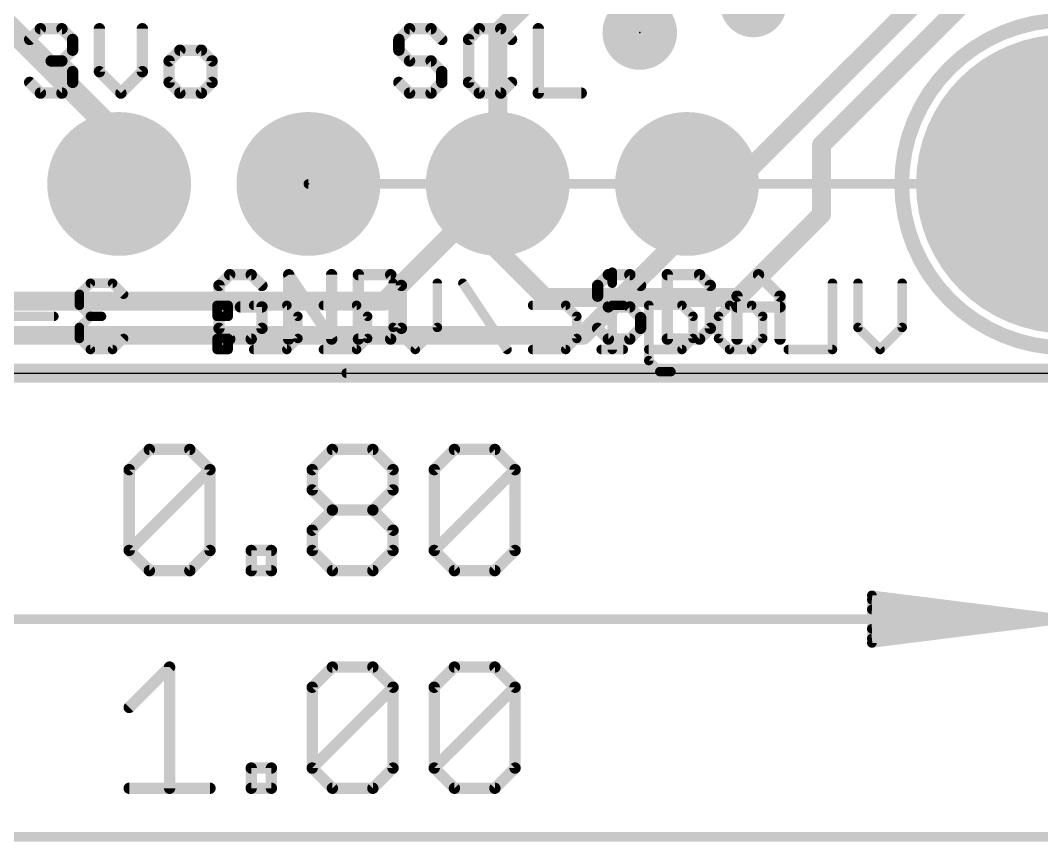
# Model space of a CAD drawing. Extents: x -0.1 to 34.1, y -8.2 to 23.
# Drawn here: x 8.84 to 22.54, y -6.29 to 4.74 of the extents above; entities that cross this region are included whole.
import ezdxf

# ---------------------------------------------------------------- set-up
doc = ezdxf.new("R2010")
doc.units = 0
for name, color, linetype in [('1', 12, 'CONTINUOUS'), ('16', 5, 'CONTINUOUS'), ('17', 110, 'CONTINUOUS'), ('18', 110, 'CONTINUOUS'), ('20', 53, 'CONTINUOUS'), ('21', 40, 'CONTINUOUS'), ('22', 6, 'CONTINUOUS'), ('23', 40, 'CONTINUOUS'), ('47', 253, 'CONTINUOUS')]:
    doc.layers.add(name, color=color, linetype=linetype)

# ---------------------------------------------------------------- blocks, each defined once
blk = doc.blocks.new('PIE')
at = {"const_width": 0.5}
blk.add_lwpolyline([(0, -0.25, 1), (0, 0.25, 1), (0, -0.25)], format="xyb", dxfattribs=at)
blk = doc.blocks.new('ROUNDP')
at = {"const_width": 0.5}
blk.add_lwpolyline([(0, -0.25, 1), (0, 0.25, 1), (0, -0.25)], format="xyb", dxfattribs=at)
blk = doc.blocks.new('ROUNDV')
at = {"const_width": 0.5}
blk.add_lwpolyline([(0, -0.25, 1), (0, 0.25, 1), (0, -0.25)], format="xyb", dxfattribs=at)

msp = doc.modelspace()

# ---------------------------------------------------------------- linework, layer by layer
at = {"layer": '1'}
for points, const_width in [([(15.24, 4.572), (16.522, 5.854)], 0.254), ([(21.717, 5.842), (18.415, 2.54)], 0.254), ([(22.3012, 5.7796), (19.5834, 3.0618)], 0.254), ([(10.16, 3.175), (8.321, 5.014)], 0.3048), ([(15.24, 2.54), (15.24, 4.572)], 0.254), ([(10.16, 2.54), (10.16, 3.175)], 0.3048), ([(10.16, 2.54), (10.729, 3.109)], 0.254), ([(19.5834, 3.0618), (19.5834, 2.1304)], 0.254), ([(10.16, 2.54), (9.7489, 2.54)], 0.254), ([(15.24, 1.651), (15.24, 2.54)], 0.254), ([(18.415, 2.54), (17.78, 2.54)], 0.254), ([(19.5834, 2.1304), (18.469, 1.016)], 0.254), ([(15.875, 1.016), (15.24, 1.651)], 0.254), ([(18.469, 1.016), (15.875, 1.016)], 0.254), ([(25.4, 0), (0, 0)], 0.254)]:
    msp.add_lwpolyline(points, dxfattribs=dict(at, const_width=const_width))
for points, const_width in [([(15.3035, 4.572, 1), (15.1765, 4.572)], 0.127), ([(15.1951, 4.6169, 1), (15.2849, 4.5271)], 0.127), ([(10.2362, 3.175, 1), (10.0838, 3.175)], 0.1524), ([(10.1061, 3.1211, 1), (10.2139, 3.2289)], 0.1524), ([(10.7739, 3.0641, 1), (10.6841, 3.1539)], 0.127), ([(19.6469, 3.0618, 1), (19.5199, 3.0618)], 0.127), ([(19.5385, 3.1067, 1), (19.6283, 3.0169)], 0.127), ([(9.7489, 2.6035, 1), (9.7489, 2.4765)], 0.127), ([(10.0838, 2.54, 1), (10.2362, 2.54)], 0.1524), ([(10.1151, 2.5849, 1), (10.2049, 2.4951)], 0.127), ([(10.16, 2.4765, 1), (10.16, 2.6035)], 0.127), ([(15.3035, 2.54, 1), (15.1765, 2.54)], 0.127), ([(15.1765, 2.54, 1), (15.3035, 2.54)], 0.127), ([(17.78, 2.6035, 1), (17.78, 2.4765)], 0.127), ([(18.3701, 2.5849, 1), (18.4599, 2.4951)], 0.127), ([(18.415, 2.4765, 1), (18.415, 2.6035)], 0.127), ([(19.5199, 2.1304, 1), (19.6469, 2.1304)], 0.127), ([(19.6283, 2.0855, 1), (19.5385, 2.1753)], 0.127), ([(15.2849, 1.6959, 1), (15.1951, 1.6061)], 0.127), ([(15.1765, 1.651, 1), (15.3035, 1.651)], 0.127), ([(15.875, 1.0795, 1), (15.875, 0.9525)], 0.127), ([(15.8301, 0.9711, 1), (15.9199, 1.0609)], 0.127), ([(18.4241, 1.0609, 1), (18.5139, 0.9711)], 0.127), ([(18.469, 0.9525, 1), (18.469, 1.0795)], 0.127)]:
    msp.add_lwpolyline(points, format="xyb", dxfattribs=dict(at, const_width=const_width))
at = {"layer": '16', "const_width": 0.254}
for points in [[(13.716, 0.9652), (15.24, 2.4892)], [(15.24, 2.4892), (15.24, 2.54)], [(17.78, 1.905), (17.78, 2.54)], [(16.383, 0.508), (17.78, 1.905)], [(6.223, 0.9652), (13.716, 0.9652)], [(5.969, 0.508), (16.383, 0.508)], [(25.4, 0), (0, 0)]]:
    msp.add_lwpolyline(points, dxfattribs=at)
at = {"layer": '16', "const_width": 0.127}
for points in [[(15.3035, 2.54, 1), (15.1765, 2.54)], [(15.2849, 2.4443, 1), (15.1951, 2.5341)], [(17.8435, 2.54, 1), (17.7165, 2.54)], [(15.1765, 2.4892, 1), (15.3035, 2.4892)], [(17.7165, 1.905, 1), (17.8435, 1.905)], [(17.8249, 1.8601, 1), (17.7351, 1.9499)], [(13.6711, 1.0101, 1), (13.7609, 0.9203)], [(13.716, 0.9017, 1), (13.716, 1.0287)], [(16.3381, 0.5529, 1), (16.4279, 0.4631)], [(16.383, 0.4445, 1), (16.383, 0.5715)]]:
    msp.add_lwpolyline(points, format="xyb", dxfattribs=at)
at = {"layer": '20'}
msp.add_line((2.54, 0), (22.86, 0), dxfattribs=at)
at = {"layer": '21'}
for points, const_width in [([(22.86, 0.34, 1), (22.86, 4.74, 1), (22.86, 0.34)], 0.2), ([(9.104, 4.6616, 1), (9.104, 4.5854)], 0.0762), ([(9.1309, 4.5966, 1), (9.077, 4.6505)], 0.0762), ([(9.419, 4.6505, 1), (9.3651, 4.5966)], 0.0762), ([(9.3921, 4.5854, 1), (9.3921, 4.6616)], 0.0762), ([(9.9335, 4.6235, 1), (9.8573, 4.6235)], 0.0762), ([(10.5098, 4.6235, 1), (10.4336, 4.6235)], 0.0762), ([(14.057, 4.6616, 1), (14.057, 4.5854)], 0.0762), ([(14.0839, 4.5966, 1), (14.03, 4.6505)], 0.0762), ([(14.372, 4.6505, 1), (14.3181, 4.5966)], 0.0762), ([(14.3451, 4.5854, 1), (14.3451, 4.6616)], 0.0762), ([(14.9925, 4.6616, 1), (14.9925, 4.5854)], 0.0762), ([(15.0194, 4.5966, 1), (14.9656, 4.6505)], 0.0762), ([(15.3076, 4.6505, 1), (15.2537, 4.5966)], 0.0762), ([(15.2806, 4.5854, 1), (15.2806, 4.6616)], 0.0762), ([(15.8221, 4.6235, 1), (15.7459, 4.6235)], 0.0762), ([(8.933, 4.5064, 1), (8.9869, 4.4525)], 0.0762), ([(9.5742, 4.4795, 1), (9.498, 4.4795)], 0.0762), ([(9.5092, 4.4525, 1), (9.5631, 4.5064)], 0.0762), ([(13.951, 4.4795, 1), (13.8748, 4.4795)], 0.0762), ([(13.886, 4.5064, 1), (13.9399, 4.4525)], 0.0762), ([(14.4622, 4.4525, 1), (14.5161, 4.5064)], 0.0762), ([(14.8865, 4.4795, 1), (14.8103, 4.4795)], 0.0762), ([(14.8215, 4.5064, 1), (14.8754, 4.4525)], 0.0762), ([(15.3977, 4.4525, 1), (15.4516, 4.5064)], 0.0762), ([(9.5631, 4.3085, 1), (9.5092, 4.3624)], 0.0762), ([(10.975, 4.3735, 1), (10.975, 4.2973)], 0.0762), ([(11.002, 4.3085, 1), (10.9481, 4.3624)], 0.0762), ([(11.2901, 4.3624, 1), (11.2362, 4.3085)], 0.0762), ([(11.2631, 4.2973, 1), (11.2631, 4.3735)], 0.0762), ([(13.9399, 4.3624, 1), (13.886, 4.3085)], 0.0762), ([(9.248, 4.2295, 1), (9.248, 4.1533)], 0.0762), ([(9.419, 4.2183, 1), (9.3651, 4.1644)], 0.0762), ([(9.3651, 4.2183, 1), (9.419, 4.1644)], 0.0762), ([(9.3921, 4.1533, 1), (9.3921, 4.2295)], 0.0762), ([(9.498, 4.3354, 1), (9.5742, 4.3354)], 0.0762), ([(10.804, 4.2183, 1), (10.8579, 4.1644)], 0.0762), ([(10.8691, 4.1914, 1), (10.7929, 4.1914)], 0.0762), ([(11.4453, 4.1914, 1), (11.3691, 4.1914)], 0.0762), ([(11.3802, 4.1644, 1), (11.4341, 4.2183)], 0.0762), ([(13.8748, 4.3354, 1), (13.951, 4.3354)], 0.0762), ([(14.057, 4.2295, 1), (14.057, 4.1533)], 0.0762), ([(14.03, 4.1644, 1), (14.0839, 4.2183)], 0.0762), ([(14.372, 4.2183, 1), (14.3181, 4.1644)], 0.0762), ([(14.3451, 4.1533, 1), (14.3451, 4.2295)], 0.0762), ([(9.5742, 4.0473, 1), (9.498, 4.0473)], 0.0762), ([(9.5092, 4.0204, 1), (9.5631, 4.0743)], 0.0762), ([(9.9224, 4.0743, 1), (9.8685, 4.0204)], 0.0762), ([(10.4986, 4.0204, 1), (10.4447, 4.0743)], 0.0762), ([(14.5272, 4.0473, 1), (14.451, 4.0473)], 0.0762), ([(14.4622, 4.0204, 1), (14.5161, 4.0743)], 0.0762), ([(8.9869, 3.9302, 1), (8.933, 3.8763)], 0.0762), ([(9.5631, 3.8763, 1), (9.5092, 3.9302)], 0.0762), ([(9.8573, 4.0473, 1), (9.9335, 4.0473)], 0.0762), ([(10.4336, 4.0473, 1), (10.5098, 4.0473)], 0.0762), ([(10.8579, 3.9302, 1), (10.804, 3.8763)], 0.0762), ([(11.4341, 3.8763, 1), (11.3802, 3.9302)], 0.0762), ([(13.9399, 3.9302, 1), (13.886, 3.8763)], 0.0762), ([(14.5161, 3.8763, 1), (14.4622, 3.9302)], 0.0762), ([(14.8754, 3.9302, 1), (14.8215, 3.8763)], 0.0762), ([(15.4516, 3.8763, 1), (15.3977, 3.9302)], 0.0762), ([(9.498, 3.9033, 1), (9.5742, 3.9033)], 0.0762), ([(10.7929, 3.9033, 1), (10.8691, 3.9033)], 0.0762), ([(11.3691, 3.9033, 1), (11.4453, 3.9033)], 0.0762), ([(14.451, 3.9033, 1), (14.5272, 3.9033)], 0.0762), ([(14.8103, 3.9033, 1), (14.8865, 3.9033)], 0.0762), ([(9.104, 3.7973, 1), (9.104, 3.7211)], 0.0762), ([(9.077, 3.7323, 1), (9.1309, 3.7861)], 0.0762), ([(9.3651, 3.7861, 1), (9.419, 3.7323)], 0.0762), ([(9.3921, 3.7211, 1), (9.3921, 3.7973)], 0.0762), ([(10.1566, 3.7861, 1), (10.2105, 3.7323)], 0.0762), ([(10.1566, 3.7323, 1), (10.2105, 3.7861)], 0.0762), ([(10.975, 3.7973, 1), (10.975, 3.7211)], 0.0762), ([(10.9481, 3.7323, 1), (11.002, 3.7861)], 0.0762), ([(11.2362, 3.7861, 1), (11.2901, 3.7323)], 0.0762), ([(11.2631, 3.7211, 1), (11.2631, 3.7973)], 0.0762), ([(14.057, 3.7973, 1), (14.057, 3.7211)], 0.0762), ([(14.03, 3.7323, 1), (14.0839, 3.7861)], 0.0762), ([(14.3181, 3.7861, 1), (14.372, 3.7323)], 0.0762), ([(14.3451, 3.7211, 1), (14.3451, 3.7973)], 0.0762), ([(14.9925, 3.7973, 1), (14.9925, 3.7211)], 0.0762), ([(14.9656, 3.7323, 1), (15.0194, 3.7861)], 0.0762), ([(15.2537, 3.7861, 1), (15.3076, 3.7323)], 0.0762), ([(15.2806, 3.7211, 1), (15.2806, 3.7973)], 0.0762), ([(15.784, 3.7973, 1), (15.784, 3.7211)], 0.0762), ([(15.7459, 3.7592, 1), (15.8221, 3.7592)], 0.0762), ([(16.3602, 3.7211, 1), (16.3602, 3.7973)], 0.0762), ([(11.644, 1.3596, 1), (11.644, 1.2834)], 0.0762), ([(11.6709, 1.2946, 1), (11.617, 1.3485)], 0.0762), ([(11.959, 1.3485, 1), (11.9051, 1.2946)], 0.0762), ([(11.9321, 1.2834, 1), (11.9321, 1.3596)], 0.0762), ([(12.4671, 1.3427, 1), (12.4037, 1.3004)], 0.0762), ([(12.4735, 1.3215, 1), (12.3973, 1.3215)], 0.0762), ([(13.0498, 1.3215, 1), (12.9736, 1.3215)], 0.0762), ([(13.4091, 1.3215, 1), (13.3329, 1.3215)], 0.0762), ([(13.371, 1.3596, 1), (13.371, 1.2834)], 0.0762), ([(13.8301, 1.3485, 1), (13.7762, 1.2946)], 0.0762), ([(13.8031, 1.2834, 1), (13.8031, 1.3596)], 0.0762), ([(16.724, 1.3596, 1), (16.724, 1.2834)], 0.0762), ([(16.7509, 1.2946, 1), (16.697, 1.3485)], 0.0762), ([(17.039, 1.3485, 1), (16.9851, 1.2946)], 0.0762), ([(17.0121, 1.2834, 1), (17.0121, 1.3596)], 0.0762), ([(17.5535, 1.3215, 1), (17.4773, 1.3215)], 0.0762), ([(17.5154, 1.3596, 1), (17.5154, 1.2834)], 0.0762), ([(17.9746, 1.3485, 1), (17.9207, 1.2946)], 0.0762), ([(17.9476, 1.2834, 1), (17.9476, 1.3596)], 0.0762), ([(18.766, 1.3485, 1), (18.7121, 1.2946)], 0.0762), ([(18.766, 1.2946, 1), (18.7121, 1.3485)], 0.0762), ([(11.538, 1.1775, 1), (11.4618, 1.1775)], 0.0762), ([(11.473, 1.2044, 1), (11.5269, 1.1505)], 0.0762), ([(12.0492, 1.1505, 1), (12.1031, 1.2044)], 0.0762), ([(13.9853, 1.1775, 1), (13.9091, 1.1775)], 0.0762), ([(13.9202, 1.1505, 1), (13.9741, 1.2044)], 0.0762), ([(16.618, 1.1775, 1), (16.5418, 1.1775)], 0.0762), ([(16.553, 1.2044, 1), (16.6069, 1.1505)], 0.0762), ([(17.1292, 1.1505, 1), (17.1831, 1.2044)], 0.0762), ([(18.1298, 1.1775, 1), (18.0536, 1.1775)], 0.0762), ([(18.0647, 1.1505, 1), (18.1186, 1.2044)], 0.0762), ([(16.6069, 1.0604, 1), (16.553, 1.0065)], 0.0762), ([(18.424, 1.0604, 1), (18.4779, 1.0065)], 0.0762), ([(18.4891, 1.0334, 1), (18.4129, 1.0334)], 0.0762), ([(19.0653, 1.0334, 1), (18.9891, 1.0334)], 0.0762), ([(19.0002, 1.0065, 1), (19.0541, 1.0604)], 0.0762), ([(11.788, 0.9275, 1), (11.788, 0.8513)], 0.0762), ([(12.1142, 0.8894, 1), (12.038, 0.8894)], 0.0762), ([(12.0761, 0.8513, 1), (12.0761, 0.9275)], 0.0762), ([(16.5418, 1.0334, 1), (16.618, 1.0334)], 0.0762), ([(16.724, 0.9275, 1), (16.724, 0.8513)], 0.0762), ([(17.039, 0.9163, 1), (16.9851, 0.8624)], 0.0762), ([(17.0121, 0.8513, 1), (17.0121, 0.9275)], 0.0762), ([(18.451, 0.9275, 1), (18.451, 0.8513)], 0.0762), ([(19.0272, 0.8513, 1), (19.0272, 0.9275)], 0.0762), ([(16.697, 0.8624, 1), (16.7509, 0.9163)], 0.0762), ([(17.1942, 0.7453, 1), (17.118, 0.7453)], 0.0762), ([(17.1292, 0.7184, 1), (17.1831, 0.7723)], 0.0762), ([(11.5269, 0.6282, 1), (11.473, 0.5743)], 0.0762), ([(11.4618, 0.6013, 1), (11.538, 0.6013)], 0.0762), ([(12.038, 0.6013, 1), (12.1142, 0.6013)], 0.0762), ([(12.1031, 0.5743, 1), (12.0492, 0.6282)], 0.0762), ([(13.9091, 0.6013, 1), (13.9853, 0.6013)], 0.0762), ([(13.9741, 0.5743, 1), (13.9202, 0.6282)], 0.0762), ([(16.6069, 0.6282, 1), (16.553, 0.5743)], 0.0762), ([(17.118, 0.6013, 1), (17.1942, 0.6013)], 0.0762), ([(17.1831, 0.5743, 1), (17.1292, 0.6282)], 0.0762), ([(18.0536, 0.6013, 1), (18.1298, 0.6013)], 0.0762), ([(18.1186, 0.5743, 1), (18.0647, 0.6282)], 0.0762), ([(11.644, 0.4953, 1), (11.644, 0.4191)], 0.0762), ([(11.617, 0.4303, 1), (11.6709, 0.4841)], 0.0762), ([(11.9051, 0.4841, 1), (11.959, 0.4303)], 0.0762), ([(11.9321, 0.4191, 1), (11.9321, 0.4953)], 0.0762), ([(12.3973, 0.4572, 1), (12.4735, 0.4572)], 0.0762), ([(12.9736, 0.4572, 1), (13.0498, 0.4572)], 0.0762), ([(12.98, 0.4361, 1), (13.0434, 0.4783)], 0.0762), ([(13.371, 0.4953, 1), (13.371, 0.4191)], 0.0762), ([(13.3329, 0.4572, 1), (13.4091, 0.4572)], 0.0762), ([(13.7762, 0.4841, 1), (13.8301, 0.4303)], 0.0762), ([(13.8031, 0.4191, 1), (13.8031, 0.4953)], 0.0762), ([(16.724, 0.4953, 1), (16.724, 0.4191)], 0.0762), ([(16.697, 0.4303, 1), (16.7509, 0.4841)], 0.0762), ([(16.9851, 0.4841, 1), (17.039, 0.4303)], 0.0762), ([(17.0121, 0.4191, 1), (17.0121, 0.4953)], 0.0762), ([(17.5154, 0.4953, 1), (17.5154, 0.4191)], 0.0762), ([(17.4773, 0.4572, 1), (17.5535, 0.4572)], 0.0762), ([(17.9207, 0.4841, 1), (17.9746, 0.4303)], 0.0762), ([(17.9476, 0.4191, 1), (17.9476, 0.4953)], 0.0762), ([(18.4129, 0.4572, 1), (18.4891, 0.4572)], 0.0762), ([(18.9891, 0.4572, 1), (19.0653, 0.4572)], 0.0762)]:
    msp.add_lwpolyline(points, format="xyb", dxfattribs=dict(at, const_width=const_width))
at = {"layer": '21', "const_width": 0.1524}
for points in [[(8.9599, 4.4795), (9.104, 4.6235)], [(9.104, 4.6235), (9.3921, 4.6235)], [(9.3921, 4.6235), (9.5361, 4.4795)], [(9.8954, 4.6235), (9.8954, 4.0473)], [(10.4717, 4.0473), (10.4717, 4.6235)], [(14.057, 4.6235), (13.9129, 4.4795)], [(14.3451, 4.6235), (14.057, 4.6235)], [(14.4891, 4.4795), (14.3451, 4.6235)], [(14.9925, 4.6235), (14.8484, 4.4795)], [(15.2806, 4.6235), (14.9925, 4.6235)], [(15.4247, 4.4795), (15.2806, 4.6235)], [(15.784, 4.6235), (15.784, 3.7592)], [(9.5361, 4.4795), (9.5361, 4.3354)], [(13.9129, 4.4795), (13.9129, 4.3354)], [(14.8484, 4.4795), (14.8484, 3.9033)], [(9.5361, 4.3354), (9.3921, 4.1914)], [(10.975, 4.3354), (10.831, 4.1914)], [(11.2631, 4.3354), (10.975, 4.3354)], [(11.4072, 4.1914), (11.2631, 4.3354)], [(13.9129, 4.3354), (14.057, 4.1914)], [(9.3921, 4.1914), (9.248, 4.1914)], [(9.3921, 4.1914), (9.5361, 4.0473)], [(10.831, 4.1914), (10.831, 3.9033)], [(11.4072, 3.9033), (11.4072, 4.1914)], [(14.057, 4.1914), (14.3451, 4.1914)], [(14.3451, 4.1914), (14.4891, 4.0473)], [(9.5361, 4.0473), (9.5361, 3.9033)], [(9.8954, 4.0473), (10.1836, 3.7592)], [(10.1836, 3.7592), (10.4717, 4.0473)], [(14.4891, 4.0473), (14.4891, 3.9033)], [(9.104, 3.7592), (8.9599, 3.9033)], [(9.5361, 3.9033), (9.3921, 3.7592)], [(10.831, 3.9033), (10.975, 3.7592)], [(11.2631, 3.7592), (11.4072, 3.9033)], [(14.057, 3.7592), (13.9129, 3.9033)], [(14.4891, 3.9033), (14.3451, 3.7592)], [(14.8484, 3.9033), (14.9925, 3.7592)], [(15.2806, 3.7592), (15.4247, 3.9033)], [(9.3921, 3.7592), (9.104, 3.7592)], [(10.975, 3.7592), (11.2631, 3.7592)], [(14.3451, 3.7592), (14.057, 3.7592)], [(14.9925, 3.7592), (15.2806, 3.7592)], [(15.784, 3.7592), (16.3602, 3.7592)], [(11.644, 1.3215), (11.4999, 1.1775)], [(11.9321, 1.3215), (11.644, 1.3215)], [(12.0761, 1.1775), (11.9321, 1.3215)], [(12.4354, 0.4572), (12.4354, 1.3215)], [(12.4354, 1.3215), (13.0117, 0.4572)], [(13.0117, 0.4572), (13.0117, 1.3215)], [(13.371, 1.3215), (13.371, 0.4572)], [(13.8031, 1.3215), (13.371, 1.3215)], [(13.9472, 1.1775), (13.8031, 1.3215)], [(16.724, 1.3215), (16.5799, 1.1775)], [(17.0121, 1.3215), (16.724, 1.3215)], [(17.1561, 1.1775), (17.0121, 1.3215)], [(17.5154, 1.3215), (17.5154, 0.4572)], [(17.9476, 1.3215), (17.5154, 1.3215)], [(18.0917, 1.1775), (17.9476, 1.3215)], [(18.451, 1.0334), (18.7391, 1.3215)], [(18.7391, 1.3215), (19.0272, 1.0334)], [(11.4999, 1.1775), (11.4999, 0.6013)], [(13.9472, 0.6013), (13.9472, 1.1775)], [(16.5799, 1.1775), (16.5799, 1.0334)], [(18.0917, 0.6013), (18.0917, 1.1775)], [(16.5799, 1.0334), (16.724, 0.8894)], [(18.451, 0.4572), (18.451, 1.0334)], [(19.0272, 1.0334), (19.0272, 0.4572)], [(12.0761, 0.8894), (11.788, 0.8894)], [(12.0761, 0.6013), (12.0761, 0.8894)], [(16.724, 0.8894), (17.0121, 0.8894)], [(17.0121, 0.8894), (17.1561, 0.7453)], [(18.451, 0.8894), (19.0272, 0.8894)], [(17.1561, 0.7453), (17.1561, 0.6013)], [(11.4999, 0.6013), (11.644, 0.4572)], [(11.9321, 0.4572), (12.0761, 0.6013)], [(13.8031, 0.4572), (13.9472, 0.6013)], [(16.724, 0.4572), (16.5799, 0.6013)], [(17.1561, 0.6013), (17.0121, 0.4572)], [(17.9476, 0.4572), (18.0917, 0.6013)], [(11.644, 0.4572), (11.9321, 0.4572)], [(13.371, 0.4572), (13.8031, 0.4572)], [(17.0121, 0.4572), (16.724, 0.4572)], [(17.5154, 0.4572), (17.9476, 0.4572)]]:
    msp.add_lwpolyline(points, dxfattribs=at)
at = {"layer": '22', "const_width": 0.127}
for points in [[(16.776, 1.3556), (16.776, 1.2073)], [(9.7749, 1.2073), (9.6266, 1.059)], [(10.0715, 1.2073), (9.7749, 1.2073)], [(10.2198, 1.059), (10.0715, 1.2073)], [(13.8364, 0.6141), (13.8364, 1.2073)], [(14.4296, 1.2073), (14.4296, 0.6141)], [(15.3651, 0.3175), (14.7719, 1.2073)], [(19.7309, 1.2073), (19.7309, 0.3175)], [(20.0732, 0.6141), (20.0732, 1.2073)], [(20.6664, 1.2073), (20.6664, 0.6141)], [(9.6266, 1.059), (9.6266, 0.9107)], [(9.6266, 0.9107), (9.7749, 0.7624)], [(11.623, 0.9107), (11.4747, 0.9107)], [(11.4747, 0.9107), (11.4747, 0.7624)], [(11.623, 0.7624), (11.623, 0.9107)], [(11.9654, 0.9107), (12.4103, 0.9107)], [(12.4103, 0.9107), (12.5585, 0.7624)], [(12.9009, 0.9107), (13.3458, 0.9107)], [(13.3458, 0.9107), (13.4941, 0.7624)], [(15.7075, 0.9107), (16.1523, 0.9107)], [(16.1523, 0.9107), (16.3006, 0.7624)], [(16.9243, 0.9107), (16.776, 0.9107)], [(16.776, 0.9107), (16.776, 0.3175)], [(17.2666, 0.1692), (17.2666, 0.9107)], [(17.2666, 0.9107), (17.7115, 0.9107)], [(17.7115, 0.9107), (17.8598, 0.7624)], [(18.2022, 0.7624), (18.3505, 0.9107)], [(18.3505, 0.9107), (18.647, 0.9107)], [(18.647, 0.9107), (18.7953, 0.7624)], [(9.2842, 0.7624), (8.6911, 0.7624)], [(9.7749, 0.7624), (9.6266, 0.6141)], [(9.7749, 0.7624), (9.9232, 0.7624)], [(11.4747, 0.7624), (11.623, 0.7624)], [(12.5585, 0.7624), (12.5585, 0.4658)], [(13.4941, 0.7624), (13.4941, 0.4658)], [(16.3006, 0.7624), (16.3006, 0.4658)], [(17.8598, 0.7624), (17.8598, 0.4658)], [(18.2022, 0.4658), (18.2022, 0.7624)], [(18.7953, 0.7624), (18.7953, 0.4658)], [(9.6266, 0.6141), (9.6266, 0.4658)], [(14.133, 0.3175), (13.8364, 0.6141)], [(14.4296, 0.6141), (14.133, 0.3175)], [(20.3698, 0.3175), (20.0732, 0.6141)], [(20.6664, 0.6141), (20.3698, 0.3175)], [(9.6266, 0.4658), (9.7749, 0.3175)], [(10.0715, 0.3175), (10.2198, 0.4658)], [(11.623, 0.4658), (11.4747, 0.4658)], [(11.4747, 0.4658), (11.4747, 0.3175)], [(11.623, 0.3175), (11.623, 0.4658)], [(12.5585, 0.4658), (12.4103, 0.3175)], [(13.4941, 0.4658), (13.3458, 0.3175)], [(16.3006, 0.4658), (16.1523, 0.3175)], [(17.8598, 0.4658), (17.7115, 0.3175)], [(18.3505, 0.3175), (18.2022, 0.4658)], [(18.7953, 0.4658), (18.647, 0.3175)], [(9.7749, 0.3175), (10.0715, 0.3175)], [(11.4747, 0.3175), (11.623, 0.3175)], [(12.4103, 0.3175), (11.9654, 0.3175)], [(13.3458, 0.3175), (12.9009, 0.3175)], [(16.1523, 0.3175), (15.7075, 0.3175)], [(16.9243, 0.3175), (16.6277, 0.3175)], [(17.7115, 0.3175), (17.2666, 0.3175)], [(18.647, 0.3175), (18.3505, 0.3175)], [(19.7309, 0.3175), (19.1377, 0.3175)], [(17.4149, 0.0209), (17.2666, 0.1692)], [(17.5632, 0.0209), (17.4149, 0.0209)]]:
    msp.add_lwpolyline(points, dxfattribs=at)
at = {"layer": '22', "const_width": 0.0635}
for points in [[(16.8078, 1.3556, 1), (16.7443, 1.3556)], [(9.7749, 1.239, 1), (9.7749, 1.1755)], [(9.7973, 1.1848, 1), (9.7524, 1.2297)], [(10.0939, 1.2297, 1), (10.049, 1.1848)], [(10.0715, 1.1755, 1), (10.0715, 1.239)], [(13.8682, 1.2073, 1), (13.8047, 1.2073)], [(14.4613, 1.2073, 1), (14.3978, 1.2073)], [(14.7983, 1.2249, 1), (14.7455, 1.1896)], [(16.7443, 1.2073, 1), (16.8078, 1.2073)], [(19.7626, 1.2073, 1), (19.6991, 1.2073)], [(20.105, 1.2073, 1), (20.0415, 1.2073)], [(20.6981, 1.2073, 1), (20.6346, 1.2073)], [(9.6583, 1.059, 1), (9.5948, 1.059)], [(9.6041, 1.0814, 1), (9.649, 1.0365)], [(10.1973, 1.0365, 1), (10.2422, 1.0814)], [(9.649, 0.9331, 1), (9.6041, 0.8882)], [(11.5065, 0.9107, 1), (11.443, 0.9107)], [(11.4747, 0.9424, 1), (11.4747, 0.8789)], [(11.6548, 0.9107, 1), (11.5913, 0.9107)], [(11.623, 0.8789, 1), (11.623, 0.9424)], [(11.9654, 0.9424, 1), (11.9654, 0.8789)], [(12.4327, 0.9331, 1), (12.3878, 0.8882)], [(12.4103, 0.8789, 1), (12.4103, 0.9424)], [(12.9009, 0.9424, 1), (12.9009, 0.8789)], [(13.3682, 0.9331, 1), (13.3233, 0.8882)], [(13.3458, 0.8789, 1), (13.3458, 0.9424)], [(15.7075, 0.9424, 1), (15.7075, 0.8789)], [(16.1748, 0.9331, 1), (16.1299, 0.8882)], [(16.1523, 0.8789, 1), (16.1523, 0.9424)], [(16.8078, 0.9107, 1), (16.7443, 0.9107)], [(16.776, 0.9424, 1), (16.776, 0.8789)], [(16.9243, 0.8789, 1), (16.9243, 0.9424)], [(17.2984, 0.9107, 1), (17.2349, 0.9107)], [(17.2666, 0.9424, 1), (17.2666, 0.8789)], [(17.734, 0.9331, 1), (17.6891, 0.8882)], [(17.7115, 0.8789, 1), (17.7115, 0.9424)], [(18.3505, 0.9424, 1), (18.3505, 0.8789)], [(18.3729, 0.8882, 1), (18.328, 0.9331)], [(18.6695, 0.9331, 1), (18.6246, 0.8882)], [(18.647, 0.8789, 1), (18.647, 0.9424)], [(9.2842, 0.7306, 1), (9.2842, 0.7941)], [(9.5948, 0.9107, 1), (9.6583, 0.9107)], [(9.7749, 0.7941, 1), (9.7749, 0.7306)], [(9.7973, 0.7399, 1), (9.7524, 0.7848)], [(9.9232, 0.7306, 1), (9.9232, 0.7941)], [(11.4747, 0.7941, 1), (11.4747, 0.7306)], [(11.623, 0.7306, 1), (11.623, 0.7941)], [(12.5903, 0.7624, 1), (12.5268, 0.7624)], [(13.5258, 0.7624, 1), (13.4623, 0.7624)], [(16.3324, 0.7624, 1), (16.2689, 0.7624)], [(17.8916, 0.7624, 1), (17.8281, 0.7624)], [(18.2339, 0.7624, 1), (18.1704, 0.7624)], [(18.8271, 0.7624, 1), (18.7636, 0.7624)], [(9.7524, 0.7399, 1), (9.7973, 0.7848)], [(11.443, 0.7624, 1), (11.5065, 0.7624)], [(11.5913, 0.7624, 1), (11.6548, 0.7624)], [(12.5361, 0.7399, 1), (12.581, 0.7848)], [(13.4716, 0.7399, 1), (13.5165, 0.7848)], [(16.2782, 0.7399, 1), (16.3231, 0.7848)], [(17.8374, 0.7399, 1), (17.8823, 0.7848)], [(18.1797, 0.7848, 1), (18.2246, 0.7399)], [(18.7729, 0.7399, 1), (18.8178, 0.7848)], [(9.6583, 0.6141, 1), (9.5948, 0.6141)], [(9.6041, 0.6365, 1), (9.649, 0.5916)], [(13.8047, 0.6141, 1), (13.8682, 0.6141)], [(13.8589, 0.6365, 1), (13.814, 0.5916)], [(14.3978, 0.6141, 1), (14.4613, 0.6141)], [(14.452, 0.5916, 1), (14.4071, 0.6365)], [(20.0957, 0.6365, 1), (20.0508, 0.5916)], [(20.0415, 0.6141, 1), (20.105, 0.6141)], [(20.6346, 0.6141, 1), (20.6981, 0.6141)], [(20.6888, 0.5916, 1), (20.6439, 0.6365)], [(9.5948, 0.4658, 1), (9.6583, 0.4658)], [(9.649, 0.4882, 1), (9.6041, 0.4433)], [(10.2422, 0.4433, 1), (10.1973, 0.4882)], [(11.5065, 0.4658, 1), (11.443, 0.4658)], [(11.4747, 0.4975, 1), (11.4747, 0.434)], [(11.6548, 0.4658, 1), (11.5913, 0.4658)], [(11.623, 0.434, 1), (11.623, 0.4975)], [(12.5268, 0.4658, 1), (12.5903, 0.4658)], [(12.581, 0.4433, 1), (12.5361, 0.4882)], [(13.4623, 0.4658, 1), (13.5258, 0.4658)], [(13.5165, 0.4433, 1), (13.4716, 0.4882)], [(16.2689, 0.4658, 1), (16.3324, 0.4658)], [(16.3231, 0.4433, 1), (16.2782, 0.4882)], [(17.8281, 0.4658, 1), (17.8916, 0.4658)], [(17.8823, 0.4433, 1), (17.8374, 0.4882)], [(18.2246, 0.4882, 1), (18.1797, 0.4433)], [(18.1704, 0.4658, 1), (18.2339, 0.4658)], [(18.7636, 0.4658, 1), (18.8271, 0.4658)], [(18.8178, 0.4433, 1), (18.7729, 0.4882)], [(9.7749, 0.3493, 1), (9.7749, 0.2858)], [(9.7524, 0.295, 1), (9.7973, 0.34)], [(10.049, 0.34, 1), (10.0939, 0.295)], [(10.0715, 0.2858, 1), (10.0715, 0.3493)], [(11.4747, 0.3493, 1), (11.4747, 0.2858)], [(11.443, 0.3175, 1), (11.5065, 0.3175)], [(11.5913, 0.3175, 1), (11.6548, 0.3175)], [(11.623, 0.2858, 1), (11.623, 0.3493)], [(11.9654, 0.3493, 1), (11.9654, 0.2858)], [(12.3878, 0.34, 1), (12.4327, 0.295)], [(12.4103, 0.2858, 1), (12.4103, 0.3493)], [(12.9009, 0.3493, 1), (12.9009, 0.2858)], [(13.3233, 0.34, 1), (13.3682, 0.295)], [(13.3458, 0.2858, 1), (13.3458, 0.3493)], [(14.1105, 0.34, 1), (14.1555, 0.295)], [(14.1105, 0.295, 1), (14.1555, 0.34)], [(15.3387, 0.2999, 1), (15.3915, 0.3351)], [(15.7075, 0.3493, 1), (15.7075, 0.2858)], [(16.1299, 0.34, 1), (16.1748, 0.295)], [(16.1523, 0.2858, 1), (16.1523, 0.3493)], [(16.6277, 0.3493, 1), (16.6277, 0.2858)], [(16.7443, 0.3175, 1), (16.8078, 0.3175)], [(16.9243, 0.2858, 1), (16.9243, 0.3493)], [(17.2666, 0.3493, 1), (17.2666, 0.2858)], [(17.6891, 0.34, 1), (17.734, 0.295)], [(17.7115, 0.2858, 1), (17.7115, 0.3493)], [(18.3505, 0.3493, 1), (18.3505, 0.2858)], [(18.328, 0.295, 1), (18.3729, 0.34)], [(18.6246, 0.34, 1), (18.6695, 0.295)], [(18.647, 0.2858, 1), (18.647, 0.3493)], [(19.1377, 0.3493, 1), (19.1377, 0.2858)], [(19.6991, 0.3175, 1), (19.7626, 0.3175)], [(19.7309, 0.2858, 1), (19.7309, 0.3493)], [(20.3473, 0.34, 1), (20.3922, 0.295)], [(20.3473, 0.295, 1), (20.3922, 0.34)], [(17.2349, 0.1692, 1), (17.2984, 0.1692)], [(17.2891, 0.1917, 1), (17.2442, 0.1468)], [(17.4149, 0.0527, 1), (17.4149, -0.0108)], [(17.3925, -0.0015, 1), (17.4374, 0.0434)], [(17.5632, -0.0108, 1), (17.5632, 0.0527)]]:
    msp.add_lwpolyline(points, format="xyb", dxfattribs=at)
at = {"layer": '23'}
for p in [(17.145, 4.572), (12.7, 2.54)]:
    msp.add_point(p, dxfattribs=at)
at = {"layer": '47'}
for points, const_width in [([(12.7, 2.54), (30.144, 2.54)], 0.13), ([(13.208, 0), (34.081, 0)], 0.13), ([(10.2948, -1.2955), (10.566, -1.0243)], 0.1524), ([(10.566, -1.0243), (11.1083, -1.0243)], 0.1524), ([(11.1083, -1.0243), (11.3795, -1.2955)], 0.1524), ([(12.7505, -1.2955), (13.0217, -1.0243)], 0.1524), ([(13.0217, -1.0243), (13.564, -1.0243)], 0.1524), ([(13.564, -1.0243), (13.8352, -1.2955)], 0.1524), ([(14.3877, -1.2955), (14.6589, -1.0243)], 0.1524), ([(14.6589, -1.0243), (15.2012, -1.0243)], 0.1524), ([(15.2012, -1.0243), (15.4724, -1.2955)], 0.1524), ([(10.2948, -2.3801), (10.2948, -1.2955)], 0.1524), ([(10.2948, -2.3801), (11.3795, -1.2955)], 0.1524), ([(11.3795, -1.2955), (11.3795, -2.3801)], 0.1524), ([(12.7505, -1.5666), (12.7505, -1.2955)], 0.1524), ([(13.8352, -1.2955), (13.8352, -1.5666)], 0.1524), ([(14.3877, -2.3801), (14.3877, -1.2955)], 0.1524), ([(14.3877, -2.3801), (15.4724, -1.2955)], 0.1524), ([(15.4724, -1.2955), (15.4724, -2.3801)], 0.1524), ([(13.0217, -1.8378), (12.7505, -1.5666)], 0.1524), ([(13.8352, -1.5666), (13.564, -1.8378)], 0.1524), ([(12.7505, -2.109), (13.0217, -1.8378)], 0.1524), ([(13.0217, -1.8378), (13.564, -1.8378)], 0.1524), ([(13.564, -1.8378), (13.8352, -2.109)], 0.1524), ([(12.7505, -2.3801), (12.7505, -2.109)], 0.1524), ([(13.8352, -2.109), (13.8352, -2.3801)], 0.1524), ([(10.566, -2.6513), (10.2948, -2.3801)], 0.1524), ([(11.3795, -2.3801), (11.1083, -2.6513)], 0.1524), ([(11.932, -2.6513), (11.932, -2.3801)], 0.1524), ([(11.932, -2.3801), (12.2031, -2.3801)], 0.1524), ([(12.2031, -2.3801), (12.2031, -2.6513)], 0.1524), ([(13.0217, -2.6513), (12.7505, -2.3801)], 0.1524), ([(13.8352, -2.3801), (13.564, -2.6513)], 0.1524), ([(14.6589, -2.6513), (14.3877, -2.3801)], 0.1524), ([(15.4724, -2.3801), (15.2012, -2.6513)], 0.1524), ([(11.1083, -2.6513), (10.566, -2.6513)], 0.1524), ([(12.2031, -2.6513), (11.932, -2.6513)], 0.1524), ([(13.564, -2.6513), (13.0217, -2.6513)], 0.1524), ([(15.2012, -2.6513), (14.6589, -2.6513)], 0.1524), ([(22.795, -3.302), (20.26, -2.9828)], 0.13), ([(20.26, -2.9828), (20.26, -3.6212)], 0.13), ([(22.795, -3.302), (20.26, -3.042)], 0.13), ([(22.795, -3.302), (20.26, -3.172)], 0.13), ([(22.795, -3.302), (2.605, -3.302)], 0.13), ([(20.26, -3.6212), (22.795, -3.302)], 0.13), ([(20.26, -3.432), (22.795, -3.302)], 0.13), ([(20.26, -3.562), (22.795, -3.302)], 0.13), ([(10.2948, -4.4876), (10.8371, -3.9453)], 0.1524), ([(10.8371, -3.9453), (10.8371, -5.5723)], 0.1524), ([(12.7505, -4.2165), (13.0217, -3.9453)], 0.1524), ([(13.0217, -3.9453), (13.564, -3.9453)], 0.1524), ([(13.564, -3.9453), (13.8352, -4.2165)], 0.1524), ([(14.3877, -4.2165), (14.6589, -3.9453)], 0.1524), ([(14.6589, -3.9453), (15.2012, -3.9453)], 0.1524), ([(15.2012, -3.9453), (15.4724, -4.2165)], 0.1524), ([(12.7505, -5.3011), (12.7505, -4.2165)], 0.1524), ([(12.7505, -5.3011), (13.8352, -4.2165)], 0.1524), ([(13.8352, -4.2165), (13.8352, -5.3011)], 0.1524), ([(14.3877, -5.3011), (14.3877, -4.2165)], 0.1524), ([(14.3877, -5.3011), (15.4724, -4.2165)], 0.1524), ([(15.4724, -4.2165), (15.4724, -5.3011)], 0.1524), ([(11.932, -5.5723), (11.932, -5.3011)], 0.1524), ([(11.932, -5.3011), (12.2031, -5.3011)], 0.1524), ([(12.2031, -5.3011), (12.2031, -5.5723)], 0.1524), ([(13.0217, -5.5723), (12.7505, -5.3011)], 0.1524), ([(13.8352, -5.3011), (13.564, -5.5723)], 0.1524), ([(14.6589, -5.5723), (14.3877, -5.3011)], 0.1524), ([(15.4724, -5.3011), (15.2012, -5.5723)], 0.1524), ([(10.2948, -5.5723), (11.3795, -5.5723)], 0.1524), ([(12.2031, -5.5723), (11.932, -5.5723)], 0.1524), ([(13.564, -5.5723), (13.0217, -5.5723)], 0.1524), ([(15.2012, -5.5723), (14.6589, -5.5723)], 0.1524), ([(25.335, -6.223), (0.065, -6.223)], 0.13)]:
    msp.add_lwpolyline(points, dxfattribs=dict(at, const_width=const_width))
for points, const_width in [([(12.7, 2.5725, 1), (12.7, 2.5075)], 0.065), ([(13.208, 0.0325, 1), (13.208, -0.0325)], 0.065), ([(10.566, -0.9862, 1), (10.566, -1.0624)], 0.0762), ([(10.5929, -1.0513, 1), (10.539, -0.9974)], 0.0762), ([(11.1352, -0.9974, 1), (11.0814, -1.0513)], 0.0762), ([(11.1083, -1.0624, 1), (11.1083, -0.9862)], 0.0762), ([(13.0217, -0.9862, 1), (13.0217, -1.0624)], 0.0762), ([(13.0486, -1.0513, 1), (12.9948, -0.9974)], 0.0762), ([(13.591, -0.9974, 1), (13.5371, -1.0513)], 0.0762), ([(13.564, -1.0624, 1), (13.564, -0.9862)], 0.0762), ([(14.6589, -0.9862, 1), (14.6589, -1.0624)], 0.0762), ([(14.6858, -1.0513, 1), (14.6319, -0.9974)], 0.0762), ([(15.2281, -0.9974, 1), (15.1743, -1.0513)], 0.0762), ([(15.2012, -1.0624, 1), (15.2012, -0.9862)], 0.0762), ([(10.3329, -1.2955, 1), (10.2567, -1.2955)], 0.0762), ([(10.2679, -1.2685, 1), (10.3218, -1.3224)], 0.0762), ([(11.4176, -1.2955, 1), (11.3414, -1.2955)], 0.0762), ([(11.4064, -1.3224, 1), (11.3525, -1.2685)], 0.0762), ([(11.3525, -1.3224, 1), (11.4064, -1.2685)], 0.0762), ([(12.7886, -1.2955, 1), (12.7124, -1.2955)], 0.0762), ([(12.7236, -1.2685, 1), (12.7775, -1.3224)], 0.0762), ([(13.8733, -1.2955, 1), (13.7971, -1.2955)], 0.0762), ([(13.8083, -1.3224, 1), (13.8621, -1.2685)], 0.0762), ([(14.4258, -1.2955, 1), (14.3496, -1.2955)], 0.0762), ([(14.3608, -1.2685, 1), (14.4146, -1.3224)], 0.0762), ([(15.5105, -1.2955, 1), (15.4343, -1.2955)], 0.0762), ([(15.4993, -1.3224, 1), (15.4454, -1.2685)], 0.0762), ([(15.4454, -1.3224, 1), (15.4993, -1.2685)], 0.0762), ([(12.7775, -1.5397, 1), (12.7236, -1.5936)], 0.0762), ([(13.8621, -1.5936, 1), (13.8083, -1.5397)], 0.0762), ([(12.7124, -1.5666, 1), (12.7886, -1.5666)], 0.0762), ([(13.7971, -1.5666, 1), (13.8733, -1.5666)], 0.0762), ([(13.0217, -1.7997, 1), (13.0217, -1.8759)], 0.0762), ([(13.0486, -1.8647, 1), (12.9948, -1.8109)], 0.0762), ([(12.9948, -1.8647, 1), (13.0486, -1.8109)], 0.0762), ([(13.591, -1.8109, 1), (13.5371, -1.8647)], 0.0762), ([(13.5371, -1.8109, 1), (13.591, -1.8647)], 0.0762), ([(13.564, -1.8759, 1), (13.564, -1.7997)], 0.0762), ([(12.7886, -2.109, 1), (12.7124, -2.109)], 0.0762), ([(12.7236, -2.082, 1), (12.7775, -2.1359)], 0.0762), ([(13.8733, -2.109, 1), (13.7971, -2.109)], 0.0762), ([(13.8083, -2.1359, 1), (13.8621, -2.082)], 0.0762), ([(10.3218, -2.3532, 1), (10.2679, -2.4071)], 0.0762), ([(10.2679, -2.3532, 1), (10.3218, -2.4071)], 0.0762), ([(11.4064, -2.4071, 1), (11.3525, -2.3532)], 0.0762), ([(11.9701, -2.3801, 1), (11.8939, -2.3801)], 0.0762), ([(11.932, -2.342, 1), (11.932, -2.4182)], 0.0762), ([(12.2412, -2.3801, 1), (12.165, -2.3801)], 0.0762), ([(12.2031, -2.4182, 1), (12.2031, -2.342)], 0.0762), ([(12.7775, -2.3532, 1), (12.7236, -2.4071)], 0.0762), ([(13.8621, -2.4071, 1), (13.8083, -2.3532)], 0.0762), ([(14.4146, -2.3532, 1), (14.3608, -2.4071)], 0.0762), ([(14.3608, -2.3532, 1), (14.4146, -2.4071)], 0.0762), ([(15.4993, -2.4071, 1), (15.4454, -2.3532)], 0.0762), ([(10.2567, -2.3801, 1), (10.3329, -2.3801)], 0.0762), ([(11.3414, -2.3801, 1), (11.4176, -2.3801)], 0.0762), ([(12.7124, -2.3801, 1), (12.7886, -2.3801)], 0.0762), ([(13.7971, -2.3801, 1), (13.8733, -2.3801)], 0.0762), ([(14.3496, -2.3801, 1), (14.4258, -2.3801)], 0.0762), ([(15.4343, -2.3801, 1), (15.5105, -2.3801)], 0.0762), ([(10.566, -2.6132, 1), (10.566, -2.6894)], 0.0762), ([(10.539, -2.6782, 1), (10.5929, -2.6244)], 0.0762), ([(11.0814, -2.6244, 1), (11.1352, -2.6782)], 0.0762), ([(11.1083, -2.6894, 1), (11.1083, -2.6132)], 0.0762), ([(11.932, -2.6132, 1), (11.932, -2.6894)], 0.0762), ([(12.2031, -2.6894, 1), (12.2031, -2.6132)], 0.0762), ([(13.0217, -2.6132, 1), (13.0217, -2.6894)], 0.0762), ([(12.9948, -2.6782, 1), (13.0486, -2.6244)], 0.0762), ([(13.5371, -2.6244, 1), (13.591, -2.6782)], 0.0762), ([(13.564, -2.6894, 1), (13.564, -2.6132)], 0.0762), ([(14.6589, -2.6132, 1), (14.6589, -2.6894)], 0.0762), ([(14.6319, -2.6782, 1), (14.6858, -2.6244)], 0.0762), ([(15.1743, -2.6244, 1), (15.2281, -2.6782)], 0.0762), ([(15.2012, -2.6894, 1), (15.2012, -2.6132)], 0.0762), ([(11.8939, -2.6513, 1), (11.9701, -2.6513)], 0.0762), ([(12.165, -2.6513, 1), (12.2412, -2.6513)], 0.0762), ([(20.2641, -2.9505, 1), (20.2559, -3.015)], 0.065), ([(20.2925, -2.9828, 1), (20.2275, -2.9828)], 0.065), ([(20.2633, -3.0097, 1), (20.2567, -3.0743)], 0.065), ([(20.2617, -3.1395, 1), (20.2583, -3.2045)], 0.065), ([(20.2583, -3.3995, 1), (20.2617, -3.4645)], 0.065), ([(20.2567, -3.5297, 1), (20.2633, -3.5943)], 0.065), ([(20.2559, -3.589, 1), (20.2641, -3.6535)], 0.065), ([(20.2275, -3.6212, 1), (20.2925, -3.6212)], 0.065), ([(10.8752, -3.9453, 1), (10.799, -3.9453)], 0.0762), ([(10.8641, -3.9723, 1), (10.8102, -3.9184)], 0.0762), ([(13.0217, -3.9072, 1), (13.0217, -3.9834)], 0.0762), ([(13.0486, -3.9723, 1), (12.9948, -3.9184)], 0.0762), ([(13.591, -3.9184, 1), (13.5371, -3.9723)], 0.0762), ([(13.564, -3.9834, 1), (13.564, -3.9072)], 0.0762), ([(14.6589, -3.9072, 1), (14.6589, -3.9834)], 0.0762), ([(14.6858, -3.9723, 1), (14.6319, -3.9184)], 0.0762), ([(15.2281, -3.9184, 1), (15.1743, -3.9723)], 0.0762), ([(15.2012, -3.9834, 1), (15.2012, -3.9072)], 0.0762), ([(12.7886, -4.2165, 1), (12.7124, -4.2165)], 0.0762), ([(12.7236, -4.1895, 1), (12.7775, -4.2434)], 0.0762), ([(13.8733, -4.2165, 1), (13.7971, -4.2165)], 0.0762), ([(13.8621, -4.2434, 1), (13.8083, -4.1895)], 0.0762), ([(13.8083, -4.2434, 1), (13.8621, -4.1895)], 0.0762), ([(14.4258, -4.2165, 1), (14.3496, -4.2165)], 0.0762), ([(14.3608, -4.1895, 1), (14.4146, -4.2434)], 0.0762), ([(15.5105, -4.2165, 1), (15.4343, -4.2165)], 0.0762), ([(15.4993, -4.2434, 1), (15.4454, -4.1895)], 0.0762), ([(15.4454, -4.2434, 1), (15.4993, -4.1895)], 0.0762), ([(10.2679, -4.4607, 1), (10.3218, -4.5146)], 0.0762), ([(11.9701, -5.3011, 1), (11.8939, -5.3011)], 0.0762), ([(11.932, -5.263, 1), (11.932, -5.3392)], 0.0762), ([(12.2412, -5.3011, 1), (12.165, -5.3011)], 0.0762), ([(12.2031, -5.3392, 1), (12.2031, -5.263)], 0.0762), ([(12.7775, -5.2742, 1), (12.7236, -5.3281)], 0.0762), ([(12.7236, -5.2742, 1), (12.7775, -5.3281)], 0.0762), ([(12.7124, -5.3011, 1), (12.7886, -5.3011)], 0.0762), ([(13.7971, -5.3011, 1), (13.8733, -5.3011)], 0.0762), ([(13.8621, -5.3281, 1), (13.8083, -5.2742)], 0.0762), ([(14.4146, -5.2742, 1), (14.3608, -5.3281)], 0.0762), ([(14.3608, -5.2742, 1), (14.4146, -5.3281)], 0.0762), ([(14.3496, -5.3011, 1), (14.4258, -5.3011)], 0.0762), ([(15.4343, -5.3011, 1), (15.5105, -5.3011)], 0.0762), ([(15.4993, -5.3281, 1), (15.4454, -5.2742)], 0.0762), ([(10.2948, -5.5342, 1), (10.2948, -5.6104)], 0.0762), ([(10.799, -5.5723, 1), (10.8752, -5.5723)], 0.0762), ([(11.3795, -5.6104, 1), (11.3795, -5.5342)], 0.0762), ([(11.932, -5.5342, 1), (11.932, -5.6104)], 0.0762), ([(11.8939, -5.5723, 1), (11.9701, -5.5723)], 0.0762), ([(12.165, -5.5723, 1), (12.2412, -5.5723)], 0.0762), ([(12.2031, -5.6104, 1), (12.2031, -5.5342)], 0.0762), ([(13.0217, -5.5342, 1), (13.0217, -5.6104)], 0.0762), ([(12.9948, -5.5992, 1), (13.0486, -5.5454)], 0.0762), ([(13.5371, -5.5454, 1), (13.591, -5.5992)], 0.0762), ([(13.564, -5.6104, 1), (13.564, -5.5342)], 0.0762), ([(14.6589, -5.5342, 1), (14.6589, -5.6104)], 0.0762), ([(14.6319, -5.5992, 1), (14.6858, -5.5454)], 0.0762), ([(15.1743, -5.5454, 1), (15.2281, -5.5992)], 0.0762), ([(15.2012, -5.6104, 1), (15.2012, -5.5342)], 0.0762)]:
    msp.add_lwpolyline(points, format="xyb", dxfattribs=dict(at, const_width=const_width))

# ---------------------------------------------------------------- block references
at = {"layer": '1'}
msp.add_blockref('PIE', (17.145, 4.572), dxfattribs=at)
at = {"layer": '17', "xscale": 4.016, "yscale": 4.016}
msp.add_blockref('ROUNDP', (22.86, 2.54), dxfattribs=at)
msp.add_blockref('ROUNDP', (22.86, 2.54), dxfattribs=at)
at = {"layer": '17', "xscale": 1.9304, "yscale": 1.9304, "rotation": 90}
for p in [(10.16, 2.54), (10.16, 2.54), (12.7, 2.54), (12.7, 2.54), (15.24, 2.54), (15.24, 2.54), (17.78, 2.54), (17.78, 2.54)]:
    msp.add_blockref('ROUNDP', p, dxfattribs=at)
at = {"layer": '18', "xscale": 0.889, "yscale": 0.889}
msp.add_blockref('ROUNDV', (18.669, 4.953), dxfattribs=at)
msp.add_blockref('ROUNDV', (18.669, 4.953), dxfattribs=at)

doc.saveas('drawing.dxf')
